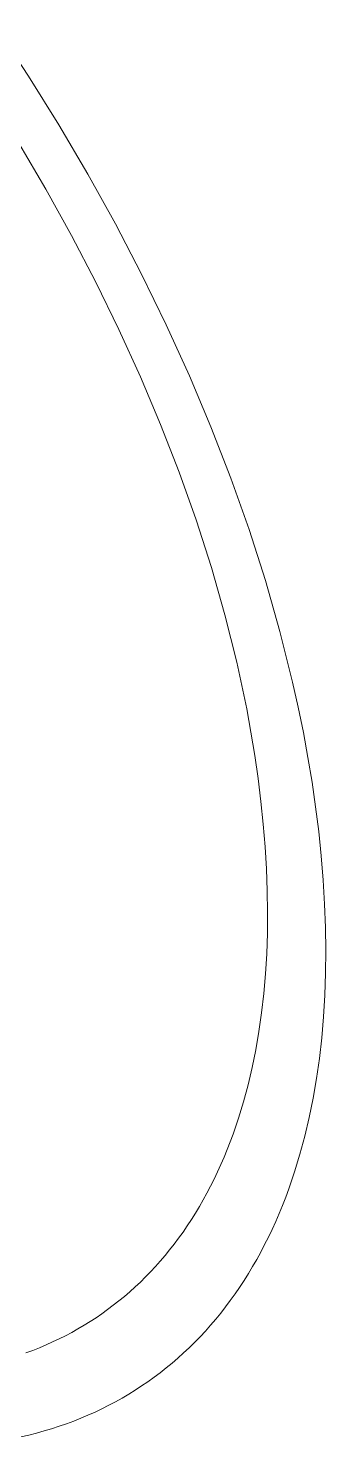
# Model space of a CAD drawing. Header units: inches. Extents: x -9 to 197, y 0 to 134.
# Drawn here: x 140.106 to 140.277, y 74.986 to 75.798 of the extents above; entities that cross this region are included whole.
import ezdxf

# ---------------------------------------------------------------- set-up
doc = ezdxf.new("R2010")
doc.units = ezdxf.units.IN
doc.layers.add('ZANO_R', color=7, linetype='Continuous', lineweight=0)

msp = doc.modelspace()

# ---------------------------------------------------------------- linework, layer by layer
at = {"layer": 'ZANO_R'}
for p, q in [((140.10588, 75.77063), (140.08767, 75.79827)), ((140.12335, 75.74258), (140.10588, 75.77063)), ((140.14007, 75.71417), (140.12335, 75.74258)), ((140.10035, 75.73201), (140.11592, 75.70554)), ((140.156, 75.68544), (140.14007, 75.71417)), ((140.11592, 75.70554), (140.13075, 75.67879)), ((140.1711, 75.65645), (140.156, 75.68544)), ((140.13075, 75.67879), (140.14482, 75.65179)), ((140.14482, 75.65179), (140.15808, 75.6246)), ((140.18534, 75.62725), (140.1711, 75.65645)), ((140.19869, 75.5979), (140.18534, 75.62725)), ((140.15808, 75.6246), (140.17051, 75.59726)), ((140.17051, 75.59726), (140.18209, 75.56983)), ((140.21111, 75.56844), (140.19869, 75.5979)), ((140.18209, 75.56983), (140.19277, 75.54234)), ((140.22258, 75.53893), (140.21111, 75.56844)), ((140.19277, 75.54234), (140.20252, 75.51486)), ((140.23305, 75.50942), (140.22258, 75.53893)), ((140.20252, 75.51486), (140.21132, 75.48742)), ((140.2425, 75.47996), (140.23305, 75.50942)), ((140.21132, 75.48742), (140.21914, 75.46008)), ((140.25089, 75.45061), (140.2425, 75.47996)), ((140.21914, 75.46008), (140.22593, 75.43289)), ((140.25819, 75.42141), (140.25089, 75.45061)), ((140.22593, 75.43289), (140.22894, 75.41936)), ((140.22894, 75.41936), (140.23169, 75.40588)), ((140.26142, 75.40688), (140.25819, 75.42141)), ((140.23169, 75.40588), (140.23416, 75.39247)), ((140.26437, 75.39241), (140.26142, 75.40688)), ((140.23416, 75.39247), (140.23636, 75.37912)), ((140.26702, 75.37801), (140.26437, 75.39241)), ((140.23636, 75.37912), (140.23828, 75.36585)), ((140.26938, 75.36368), (140.26702, 75.37801)), ((140.23828, 75.36585), (140.23992, 75.35265)), ((140.27145, 75.34943), (140.26938, 75.36368)), ((140.23992, 75.35265), (140.24128, 75.33954)), ((140.27321, 75.33526), (140.27145, 75.34943)), ((140.24128, 75.33954), (140.24234, 75.32652)), ((140.27467, 75.32118), (140.27321, 75.33526)), ((140.24234, 75.32652), (140.24311, 75.31367)), ((140.27581, 75.3072), (140.27467, 75.32118)), ((140.24311, 75.31367), (140.24358, 75.30107)), ((140.27664, 75.2934), (140.27581, 75.3072)), ((140.24358, 75.30107), (140.24375, 75.28872)), ((140.24375, 75.28872), (140.24363, 75.27662)), ((140.27714, 75.27987), (140.27664, 75.2934)), ((140.27732, 75.26661), (140.27714, 75.27987)), ((140.24363, 75.27662), (140.24322, 75.26478)), ((140.24322, 75.26478), (140.24252, 75.2532)), ((140.27719, 75.25362), (140.27732, 75.26661)), ((140.24252, 75.2532), (140.24154, 75.24188)), ((140.27675, 75.24091), (140.27719, 75.25362)), ((140.24154, 75.24188), (140.24027, 75.23082)), ((140.276, 75.22847), (140.27675, 75.24091)), ((140.24027, 75.23082), (140.23873, 75.22002)), ((140.27494, 75.21631), (140.276, 75.22847)), ((140.23873, 75.22002), (140.23692, 75.20948)), ((140.27359, 75.20444), (140.27494, 75.21631)), ((140.23692, 75.20948), (140.23483, 75.19922)), ((140.27193, 75.19284), (140.27359, 75.20444)), ((140.23483, 75.19922), (140.23248, 75.18922)), ((140.23248, 75.18922), (140.22986, 75.17949)), ((140.26999, 75.18153), (140.27193, 75.19284)), ((140.26775, 75.17051), (140.26999, 75.18153)), ((140.22986, 75.17949), (140.22699, 75.17003)), ((140.22699, 75.17003), (140.22385, 75.16085)), ((140.26522, 75.15977), (140.26775, 75.17051)), ((140.22219, 75.15636), (140.22046, 75.15195)), ((140.22385, 75.16085), (140.22219, 75.15636)), ((140.26241, 75.14932), (140.26522, 75.15977)), ((140.21868, 75.1476), (140.21683, 75.14332)), ((140.22046, 75.15195), (140.21868, 75.1476)), ((140.25932, 75.13917), (140.26241, 75.14932)), ((140.21683, 75.14332), (140.21491, 75.13911)), ((140.21294, 75.13497), (140.2109, 75.1309)), ((140.21491, 75.13911), (140.21294, 75.13497)), ((140.25596, 75.12931), (140.25932, 75.13917)), ((140.20665, 75.12298), (140.20444, 75.11913)), ((140.20881, 75.12691), (140.20665, 75.12298)), ((140.2109, 75.1309), (140.20881, 75.12691)), ((140.25232, 75.11975), (140.25417, 75.12449)), ((140.25417, 75.12449), (140.25596, 75.12931)), ((140.20216, 75.11534), (140.19983, 75.11163)), ((140.20444, 75.11913), (140.20216, 75.11534)), ((140.24841, 75.11049), (140.2504, 75.11508)), ((140.2504, 75.11508), (140.25232, 75.11975)), ((140.19744, 75.10799), (140.19499, 75.10442)), ((140.19983, 75.11163), (140.19744, 75.10799)), ((140.24636, 75.10597), (140.24841, 75.11049)), ((140.19248, 75.10093), (140.18991, 75.0975)), ((140.19499, 75.10442), (140.19248, 75.10093)), ((140.24206, 75.09716), (140.24424, 75.10152)), ((140.24424, 75.10152), (140.24636, 75.10597)), ((140.18461, 75.09088), (140.18188, 75.08767)), ((140.18729, 75.09415), (140.18461, 75.09088)), ((140.18991, 75.0975), (140.18729, 75.09415)), ((140.23749, 75.08865), (140.23981, 75.09287)), ((140.23981, 75.09287), (140.24206, 75.09716)), ((140.17909, 75.08454), (140.17624, 75.08149)), ((140.18188, 75.08767), (140.17909, 75.08454)), ((140.23267, 75.08045), (140.23511, 75.08451)), ((140.23511, 75.08451), (140.23749, 75.08865)), ((140.17039, 75.0756), (140.16738, 75.07277)), ((140.17334, 75.07851), (140.17039, 75.0756)), ((140.17624, 75.08149), (140.17334, 75.07851)), ((140.2276, 75.07255), (140.23017, 75.07646)), ((140.23017, 75.07646), (140.23267, 75.08045)), ((140.1612, 75.06732), (140.15803, 75.06472)), ((140.16432, 75.07001), (140.1612, 75.06732)), ((140.16738, 75.07277), (140.16432, 75.07001)), ((140.22227, 75.06497), (140.22497, 75.06872)), ((140.22497, 75.06872), (140.2276, 75.07255)), ((140.15154, 75.05973), (140.14822, 75.05735)), ((140.15481, 75.06218), (140.15154, 75.05973)), ((140.15803, 75.06472), (140.15481, 75.06218)), ((140.2167, 75.0577), (140.21952, 75.06129)), ((140.21952, 75.06129), (140.22227, 75.06497)), ((140.13794, 75.05066), (140.13442, 75.04859)), ((140.14142, 75.05281), (140.13794, 75.05066)), ((140.14484, 75.05504), (140.14142, 75.05281)), ((140.14822, 75.05735), (140.14484, 75.05504)), ((140.2079, 75.04738), (140.21089, 75.05074)), ((140.21089, 75.05074), (140.21383, 75.05418)), ((140.21383, 75.05418), (140.2167, 75.0577)), ((140.12354, 75.04283), (140.11982, 75.04106)), ((140.12722, 75.04467), (140.12354, 75.04283)), ((140.13084, 75.04659), (140.12722, 75.04467)), ((140.13442, 75.04859), (140.13084, 75.04659)), ((140.20173, 75.0409), (140.20484, 75.0441)), ((140.20484, 75.0441), (140.2079, 75.04738)), ((140.10838, 75.03624), (140.10447, 75.03478)), ((140.11224, 75.03777), (140.10838, 75.03624)), ((140.11605, 75.03937), (140.11224, 75.03777)), ((140.11982, 75.04106), (140.11605, 75.03937)), ((140.19204, 75.03177), (140.19532, 75.03473)), ((140.19532, 75.03473), (140.19855, 75.03777)), ((140.19855, 75.03777), (140.20173, 75.0409)), ((140.18183, 75.02337), (140.18529, 75.02609)), ((140.18529, 75.02609), (140.18869, 75.02889)), ((140.18869, 75.02889), (140.19204, 75.03177)), ((140.17112, 75.0157), (140.17475, 75.01817)), ((140.17475, 75.01817), (140.17832, 75.02073)), ((140.17832, 75.02073), (140.18183, 75.02337)), ((140.15993, 75.00877), (140.16371, 75.011)), ((140.16371, 75.011), (140.16745, 75.01331)), ((140.16745, 75.01331), (140.17112, 75.0157)), ((140.14426, 75.00069), (140.14826, 75.00258)), ((140.14826, 75.00258), (140.1522, 75.00456)), ((140.1522, 75.00456), (140.15609, 75.00662)), ((140.15609, 75.00662), (140.15993, 75.00877)), ((140.12352, 74.99248), (140.12777, 74.99395)), ((140.12777, 74.99395), (140.13197, 74.99551)), ((140.13197, 74.99551), (140.13612, 74.99715)), ((140.13612, 74.99715), (140.14021, 74.99888)), ((140.14021, 74.99888), (140.14426, 75.00069)), ((140.10156, 74.98639), (140.10605, 74.98744)), ((140.10605, 74.98744), (140.11049, 74.98857)), ((140.11049, 74.98857), (140.11488, 74.98979)), ((140.11488, 74.98979), (140.11923, 74.99109)), ((140.11923, 74.99109), (140.12352, 74.99248))]:
    msp.add_line(p, q, dxfattribs=at)

doc.saveas('drawing.dxf')
